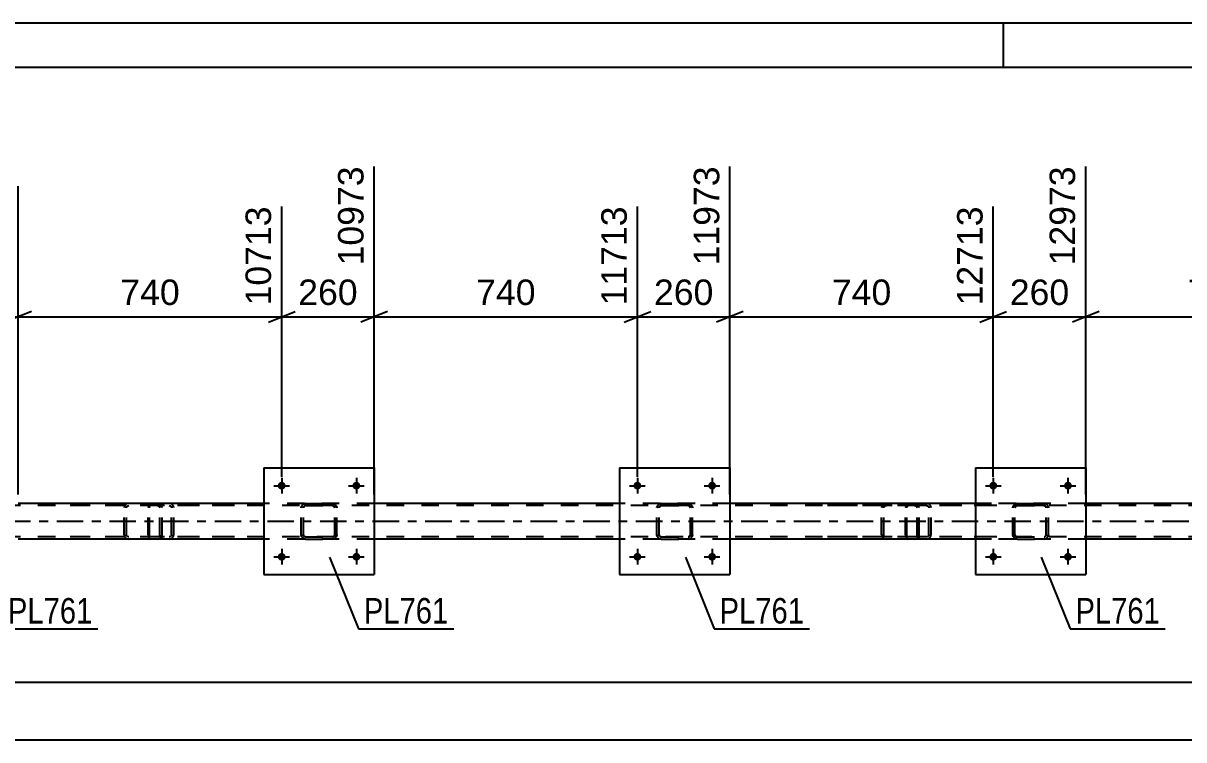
# Model space of a CAD drawing. Header units: millimetres. Extents: x 0 to 841, y 0 to 594.
# Drawn here: x 520.8 to 651.3, y 513.4 to 594 of the extents above; entities that cross this region are included whole.
import ezdxf

# ---------------------------------------------------------------- set-up
doc = ezdxf.new("R2010")
doc.units = ezdxf.units.MM
doc.linetypes.add('DXK_LINE_DOT2', pattern=[3.9198, 1.9599, -1.9599])
doc.linetypes.add('DXK_LINE_DOT3', pattern=[5.9187, 2.979, -0.9799, 0.9799, -0.9799])
doc.styles.add('Arial', font='arial.ttf', dxfattribs={"height": 0.2})
doc.styles.add('Arial Narrow', font='ARIALN.TTF', dxfattribs={"height": 0.2})

# ---------------------------------------------------------------- blocks, each defined once
blk = doc.blocks.new('Unknown-318895881-1113')
at = {"color": 5, "linetype": 'Continuous'}
for p, q in [((841, 594), (0, 594)), ((631, 589), (631, 594)), ((836, 589), (5, 589))]:
    blk.add_line(p, q, dxfattribs=at)
blk = doc.blocks.new('Part-318895881-5261 - 5226')
at = {"color": 7, "linetype": 'DXK_LINE_DOT2'}
for p, q in [((535.9, 539.99), (524.12, 539.99)), ((535.9, 539.75), (524.12, 539.75)), ((532.19, 539.7), (532.15, 539.51)), ((532.15, 536.47), (532.15, 539.51)), ((532.41, 539.51), (532.43, 539.61)), ((532.41, 536.47), (532.41, 539.51)), ((532.43, 539.61), (532.48, 539.68)), ((532.66, 539.99), (532.47, 539.96)), ((532.48, 539.68), (532.57, 539.74)), ((532.57, 539.74), (532.66, 539.75)), ((536.09, 539.96), (535.9, 539.99)), ((535.9, 539.75), (536, 539.74)), ((536, 539.74), (536.08, 539.68)), ((536.08, 539.68), (536.13, 539.61)), ((536.13, 539.61), (536.15, 539.51)), ((536.15, 536.47), (536.15, 539.51)), ((536.41, 539.51), (536.37, 539.7)), ((536.41, 536.47), (536.41, 539.51)), ((535.9, 536.23), (524.12, 536.23)), ((532.15, 536.47), (532.17, 536.38)), ((532.17, 536.38), (532.19, 536.29)), ((532.43, 536.38), (532.41, 536.47)), ((532.48, 536.3), (532.43, 536.38)), ((532.57, 536.25), (532.48, 536.3)), ((532.66, 536.23), (532.57, 536.25)), ((536, 536.25), (535.9, 536.23)), ((536.08, 536.3), (536, 536.25)), ((536.13, 536.38), (536.08, 536.3)), ((536.15, 536.47), (536.13, 536.38)), ((536.37, 536.29), (536.39, 536.38)), ((536.39, 536.38), (536.41, 536.47)), ((535.9, 535.99), (524.12, 535.99)), ((532.47, 536.03), (532.66, 535.99)), ((535.9, 535.99), (536.09, 536.03))]:
    blk.add_line(p, q, dxfattribs=at)
for centre, start, end in [((532.64, 539.49), 110.7583, 155.68), ((535.92, 539.49), 24.32, 69.2417), ((532.64, 536.49), 204.32, 249.2417), ((535.92, 536.49), 290.7583, 335.68)]:
    blk.add_arc(centre, 0.496, start, end, dxfattribs=at)
blk = doc.blocks.new('Part-318895881-5309 - 5226')
at = {"color": 2, "linetype": 'Continuous'}
for p, q in [((627.85, 543.99), (627.85, 531.99)), ((627.85, 543.99), (640.25, 543.99)), ((640.25, 543.99), (640.25, 531.99)), ((627.85, 531.99), (640.25, 531.99))]:
    blk.add_line(p, q, dxfattribs=at)
blk = doc.blocks.new('Part-318895881-5365 - 5226')
at = {"color": 7, "linetype": 'DXK_LINE_DOT2'}
for p, q in [((728.25, 539.75), (139.86, 539.75)), ((560.26, 539.99), (547.86, 539.99)), ((600.25, 539.99), (587.85, 539.99)), ((640.25, 539.99), (627.85, 539.99)), ((728.25, 536.23), (139.86, 536.23)), ((560.26, 535.99), (547.86, 535.99)), ((600.25, 535.99), (587.85, 535.99)), ((640.25, 535.99), (627.85, 535.99))]:
    blk.add_line(p, q, dxfattribs=at)
at = {"color": 2, "linetype": 'Continuous'}
for p, q in [((547.86, 539.99), (520.25, 539.99)), ((587.85, 539.99), (560.26, 539.99)), ((627.85, 539.99), (600.25, 539.99)), ((667.85, 539.99), (640.25, 539.99)), ((547.86, 535.99), (520.25, 535.99)), ((587.85, 535.99), (560.26, 535.99)), ((627.85, 535.99), (600.25, 535.99)), ((667.85, 535.99), (640.25, 535.99))]:
    blk.add_line(p, q, dxfattribs=at)
at = {"color": 7, "linetype": 'DXK_LINE_DOT3'}
blk.add_line((139.86, 537.99), (728.25, 537.99), dxfattribs=at)
blk = doc.blocks.new('Part-318895881-5262 - 5226')
at = {"color": 7, "linetype": 'DXK_LINE_DOT2'}
for p, q in [((621.03, 539.99), (609.26, 539.99)), ((621.03, 539.75), (609.26, 539.75)), ((617.33, 539.7), (617.29, 539.51)), ((617.29, 536.47), (617.29, 539.51)), ((617.54, 539.51), (617.56, 539.61)), ((617.54, 536.47), (617.54, 539.51)), ((617.56, 539.61), (617.62, 539.68)), ((617.8, 539.99), (617.6, 539.96)), ((617.62, 539.68), (617.7, 539.74)), ((617.7, 539.74), (617.8, 539.75)), ((621.23, 539.96), (621.03, 539.99)), ((621.03, 539.75), (621.13, 539.74)), ((621.13, 539.74), (621.21, 539.68)), ((621.21, 539.68), (621.27, 539.61)), ((621.27, 539.61), (621.29, 539.51)), ((621.29, 536.47), (621.29, 539.51)), ((621.54, 539.51), (621.5, 539.7)), ((621.54, 536.47), (621.54, 539.51)), ((621.03, 536.23), (609.26, 536.23)), ((617.29, 536.47), (617.31, 536.38)), ((617.31, 536.38), (617.33, 536.29)), ((617.56, 536.38), (617.54, 536.47)), ((617.62, 536.3), (617.56, 536.38)), ((617.7, 536.25), (617.62, 536.3)), ((617.8, 536.23), (617.7, 536.25)), ((621.13, 536.25), (621.03, 536.23)), ((621.21, 536.3), (621.13, 536.25)), ((621.27, 536.38), (621.21, 536.3)), ((621.29, 536.47), (621.27, 536.38)), ((621.5, 536.29), (621.52, 536.38)), ((621.52, 536.38), (621.54, 536.47)), ((621.03, 535.99), (609.26, 535.99)), ((617.6, 536.03), (617.8, 535.99)), ((621.03, 535.99), (621.23, 536.03))]:
    blk.add_line(p, q, dxfattribs=at)
for centre, start, end in [((617.78, 539.49), 110.7583, 155.68), ((621.05, 539.49), 24.32, 69.2417), ((617.78, 536.49), 204.32, 249.2417), ((621.05, 536.49), 290.7583, 335.68)]:
    blk.add_arc(centre, 0.496, start, end, dxfattribs=at)
blk = doc.blocks.new('Part-318895881-5264 - 5226')
at = {"color": 7, "linetype": 'DXK_LINE_DOT2'}
for p, q in [((620.02, 539.7), (620, 539.51)), ((620, 536.47), (620, 539.51)), ((620.08, 539.85), (620.02, 539.7)), ((620.16, 539.96), (620.08, 539.85)), ((620.13, 539.51), (620.14, 539.61)), ((620.13, 536.47), (620.13, 539.51)), ((620.14, 539.61), (620.17, 539.68)), ((620.27, 539.99), (620.16, 539.96)), ((620.17, 539.68), (620.22, 539.74)), ((620.22, 539.74), (620.27, 539.75)), ((629.67, 539.99), (620.27, 539.99)), ((629.67, 539.75), (620.27, 539.75)), ((621.54, 539.99), (621.54, 539.75)), ((622.55, 539.96), (622.36, 539.99)), ((622.36, 539.75), (622.46, 539.74)), ((622.46, 539.74), (622.54, 539.68)), ((622.54, 539.68), (622.59, 539.61)), ((622.59, 539.61), (622.61, 539.51)), ((622.61, 536.47), (622.61, 539.51)), ((622.86, 539.51), (622.82, 539.7)), ((622.86, 536.47), (622.86, 539.51)), ((620, 536.47), (620.02, 536.29)), ((620.02, 536.29), (620.08, 536.13)), ((620.14, 536.38), (620.13, 536.47)), ((620.17, 536.3), (620.14, 536.38)), ((620.22, 536.25), (620.17, 536.3)), ((620.27, 536.23), (620.22, 536.25)), ((629.67, 536.23), (620.27, 536.23)), ((621.54, 535.99), (621.54, 536.23)), ((622.46, 536.25), (622.36, 536.23)), ((622.54, 536.3), (622.46, 536.25)), ((622.59, 536.38), (622.54, 536.3)), ((622.61, 536.47), (622.59, 536.38)), ((622.82, 536.29), (622.84, 536.38)), ((622.84, 536.38), (622.86, 536.47)), ((620.08, 536.13), (620.16, 536.03)), ((620.16, 536.03), (620.27, 535.99)), ((629.67, 535.99), (620.27, 535.99)), ((622.36, 535.99), (622.55, 536.03))]:
    blk.add_line(p, q, dxfattribs=at)
for centre, start, end in [((622.37, 539.5), 23.8494, 68.8059), ((622.37, 536.49), 291.1941, 336.1506)]:
    blk.add_arc(centre, 0.492, start, end, dxfattribs=at)
blk = doc.blocks.new('Part-318895881-5303 - 5226')
at = {"color": 2, "linetype": 'Continuous'}
for p, q in [((587.85, 543.99), (587.85, 531.99)), ((587.85, 543.99), (600.25, 543.99)), ((600.25, 543.99), (600.25, 531.99)), ((587.85, 531.99), (600.25, 531.99))]:
    blk.add_line(p, q, dxfattribs=at)
blk = doc.blocks.new('Part-318895881-5304 - 5226')
at = {"color": 7, "linetype": 'DXK_LINE_DOT2'}
for p, q in [((632.05, 539.51), (632.09, 539.7)), ((632.09, 539.7), (632.05, 539.51)), ((632.05, 536.47), (632.05, 539.51)), ((632.31, 539.61), (632.29, 539.51)), ((632.29, 539.51), (632.31, 539.6)), ((632.29, 536.47), (632.29, 539.51)), ((632.31, 539.6), (632.36, 539.68)), ((632.36, 539.68), (632.31, 539.61)), ((632.35, 539.96), (632.53, 539.99)), ((632.53, 539.99), (632.35, 539.96)), ((632.44, 539.74), (632.36, 539.68)), ((632.36, 539.68), (632.44, 539.73)), ((632.44, 539.73), (632.53, 539.75)), ((632.53, 539.75), (632.44, 539.74)), ((632.53, 539.99), (635.57, 539.99)), ((632.53, 539.99), (632.53, 539.99)), ((632.53, 539.99), (635.57, 539.99)), ((632.53, 539.75), (635.57, 539.75)), ((632.53, 539.75), (632.53, 539.75)), ((635.57, 539.75), (632.53, 539.75)), ((635.57, 539.99), (635.57, 539.99)), ((635.57, 539.99), (635.75, 539.96)), ((635.75, 539.96), (635.57, 539.99)), ((635.57, 539.75), (635.57, 539.75)), ((635.57, 539.75), (635.66, 539.73)), ((635.66, 539.74), (635.57, 539.75)), ((635.74, 539.68), (635.66, 539.74)), ((635.66, 539.73), (635.74, 539.68)), ((635.74, 539.68), (635.79, 539.6)), ((635.79, 539.61), (635.74, 539.68)), ((635.81, 539.51), (635.79, 539.61)), ((635.79, 539.6), (635.81, 539.51)), ((635.81, 536.47), (635.81, 539.51)), ((636.01, 539.7), (636.05, 539.51)), ((636.05, 539.51), (636.01, 539.7)), ((636.05, 536.47), (636.05, 539.51)), ((632.09, 536.29), (632.05, 536.47)), ((632.05, 536.47), (632.09, 536.29)), ((632.31, 536.38), (632.29, 536.47)), ((632.29, 536.47), (632.31, 536.38)), ((632.36, 536.3), (632.31, 536.38)), ((632.31, 536.38), (632.36, 536.3)), ((632.44, 536.25), (632.36, 536.3)), ((632.36, 536.3), (632.44, 536.25)), ((632.53, 536.23), (632.44, 536.25)), ((632.44, 536.25), (632.53, 536.23)), ((632.53, 536.23), (635.57, 536.23)), ((632.53, 536.23), (632.53, 536.23)), ((632.53, 536.23), (635.57, 536.23)), ((635.66, 536.25), (635.57, 536.23)), ((635.57, 536.23), (635.66, 536.25)), ((635.57, 536.23), (635.57, 536.23)), ((635.74, 536.3), (635.66, 536.25)), ((635.66, 536.25), (635.74, 536.3)), ((635.79, 536.38), (635.74, 536.3)), ((635.74, 536.3), (635.79, 536.38)), ((635.81, 536.47), (635.79, 536.38)), ((635.79, 536.38), (635.81, 536.47)), ((636.05, 536.47), (636.01, 536.29)), ((636.01, 536.29), (636.05, 536.47)), ((632.53, 535.99), (632.35, 536.03)), ((632.35, 536.03), (632.53, 535.99)), ((632.53, 535.99), (635.57, 535.99)), ((632.53, 535.99), (632.53, 535.99)), ((632.53, 535.99), (635.57, 535.99)), ((635.75, 536.03), (635.57, 535.99)), ((635.57, 535.99), (635.75, 536.03)), ((635.57, 535.99), (635.57, 535.99))]:
    blk.add_line(p, q, dxfattribs=at)
at = {"color": 7, "linetype": 'DXK_LINE_DOT3'}
blk.add_line((634.05, 537.99), (634.05, 537.99), dxfattribs=at)
at = {"color": 7, "linetype": 'DXK_LINE_DOT2'}
for centre, start, end in [((632.53, 539.51), 112.5, 157.5), ((632.53, 539.51), 112.5, 157.5), ((635.57, 539.51), 22.5, 67.5), ((635.57, 539.51), 22.5, 67.5), ((632.53, 536.47), 202.5, 247.5), ((632.53, 536.47), 202.5, 247.5), ((635.57, 536.47), 292.5, 337.5), ((635.57, 536.47), 292.5, 337.5)]:
    blk.add_arc(centre, 0.48, start, end, dxfattribs=at)
blk = doc.blocks.new('Bolt-318895881-5340 - 5226')
at = {"linetype": 'Continuous'}
for points in [[(550.3, 541.99, -1), (549.42, 541.99, -1)], [(558.7, 541.99, -1), (557.82, 541.99, -1)]]:
    blk.add_hatch(color=1, dxfattribs=at).paths.add_polyline_path(points)
at = {"color": 1, "linetype": 'Continuous'}
for p, q in [((549.86, 542.87), (549.86, 541.11)), ((558.26, 542.87), (558.26, 541.11)), ((548.98, 541.99), (550.74, 541.99)), ((557.38, 541.99), (559.14, 541.99))]:
    blk.add_line(p, q, dxfattribs=at)
blk = doc.blocks.new('Part-318895881-5352 - 5226')
at = {"color": 7, "linetype": 'DXK_LINE_DOT2'}
for p, q in [((552.06, 539.51), (552.09, 539.7)), ((552.09, 539.7), (552.06, 539.51)), ((552.06, 536.47), (552.06, 539.51)), ((552.31, 539.61), (552.3, 539.51)), ((552.3, 539.51), (552.31, 539.6)), ((552.3, 536.47), (552.3, 539.51)), ((552.31, 539.6), (552.37, 539.68)), ((552.37, 539.68), (552.31, 539.61)), ((552.35, 539.96), (552.54, 539.99)), ((552.54, 539.99), (552.35, 539.96)), ((552.44, 539.74), (552.37, 539.68)), ((552.37, 539.68), (552.44, 539.73)), ((552.44, 539.73), (552.54, 539.75)), ((552.54, 539.75), (552.44, 539.74)), ((552.54, 539.99), (555.58, 539.99)), ((552.54, 539.99), (552.54, 539.99)), ((552.54, 539.99), (555.58, 539.99)), ((552.54, 539.75), (555.58, 539.75)), ((552.54, 539.75), (552.54, 539.75)), ((555.58, 539.75), (552.54, 539.75)), ((555.58, 539.99), (555.58, 539.99)), ((555.58, 539.99), (555.76, 539.96)), ((555.76, 539.96), (555.58, 539.99)), ((555.58, 539.75), (555.58, 539.75)), ((555.58, 539.75), (555.67, 539.73)), ((555.67, 539.74), (555.58, 539.75)), ((555.75, 539.68), (555.67, 539.74)), ((555.67, 539.73), (555.75, 539.68)), ((555.75, 539.68), (555.8, 539.6)), ((555.8, 539.61), (555.75, 539.68)), ((555.82, 539.51), (555.8, 539.61)), ((555.8, 539.6), (555.82, 539.51)), ((555.82, 536.47), (555.82, 539.51)), ((556.02, 539.7), (556.06, 539.51)), ((556.06, 539.51), (556.02, 539.7)), ((556.06, 536.47), (556.06, 539.51)), ((552.09, 536.29), (552.06, 536.47)), ((552.06, 536.47), (552.09, 536.29)), ((552.31, 536.38), (552.3, 536.47)), ((552.3, 536.47), (552.31, 536.38)), ((552.37, 536.3), (552.31, 536.38)), ((552.31, 536.38), (552.37, 536.3)), ((552.44, 536.25), (552.37, 536.3)), ((552.37, 536.3), (552.44, 536.25)), ((552.54, 536.23), (552.44, 536.25)), ((552.44, 536.25), (552.54, 536.23)), ((552.54, 536.23), (555.58, 536.23)), ((552.54, 536.23), (552.54, 536.23)), ((552.54, 536.23), (555.58, 536.23)), ((555.67, 536.25), (555.58, 536.23)), ((555.58, 536.23), (555.67, 536.25)), ((555.58, 536.23), (555.58, 536.23)), ((555.75, 536.3), (555.67, 536.25)), ((555.67, 536.25), (555.75, 536.3)), ((555.8, 536.38), (555.75, 536.3)), ((555.75, 536.3), (555.8, 536.38)), ((555.82, 536.47), (555.8, 536.38)), ((555.8, 536.38), (555.82, 536.47)), ((556.06, 536.47), (556.02, 536.29)), ((556.02, 536.29), (556.06, 536.47)), ((552.54, 535.99), (552.35, 536.03)), ((552.35, 536.03), (552.54, 535.99)), ((552.54, 535.99), (555.58, 535.99)), ((552.54, 535.99), (552.54, 535.99)), ((552.54, 535.99), (555.58, 535.99)), ((555.76, 536.03), (555.58, 535.99)), ((555.58, 535.99), (555.76, 536.03)), ((555.58, 535.99), (555.58, 535.99))]:
    blk.add_line(p, q, dxfattribs=at)
at = {"color": 7, "linetype": 'DXK_LINE_DOT3'}
blk.add_line((554.06, 537.99), (554.06, 537.99), dxfattribs=at)
at = {"color": 7, "linetype": 'DXK_LINE_DOT2'}
for centre, start, end in [((552.54, 539.51), 112.5, 157.5), ((552.54, 539.51), 112.5, 157.5), ((555.58, 539.51), 22.5, 67.5), ((555.58, 539.51), 22.5, 67.5), ((552.54, 536.47), 202.5, 247.5), ((552.54, 536.47), 202.5, 247.5), ((555.58, 536.47), 292.5, 337.5), ((555.58, 536.47), 292.5, 337.5)]:
    blk.add_arc(centre, 0.48, start, end, dxfattribs=at)
blk = doc.blocks.new('Part-318895881-5357 - 5226')
at = {"color": 2, "linetype": 'Continuous'}
for p, q in [((547.86, 543.99), (547.86, 531.99)), ((547.86, 543.99), (560.26, 543.99)), ((560.26, 543.99), (560.26, 531.99)), ((547.86, 531.99), (560.26, 531.99))]:
    blk.add_line(p, q, dxfattribs=at)
blk = doc.blocks.new('Part-318895881-5377 - 5226')
at = {"color": 7, "linetype": 'DXK_LINE_DOT2'}
for p, q in [((534.88, 539.7), (534.86, 539.51)), ((534.86, 536.47), (534.86, 539.51)), ((534.94, 539.85), (534.88, 539.7)), ((535.03, 539.96), (534.94, 539.85)), ((535, 539.51), (535.01, 539.61)), ((535, 536.47), (535, 539.51)), ((535.01, 539.61), (535.04, 539.68)), ((535.13, 539.99), (535.03, 539.96)), ((535.04, 539.68), (535.08, 539.74)), ((535.08, 539.74), (535.13, 539.75)), ((544.54, 539.99), (535.13, 539.99)), ((544.54, 539.75), (535.13, 539.75)), ((536.41, 539.99), (536.41, 539.75)), ((537.42, 539.96), (537.22, 539.99)), ((537.22, 539.75), (537.32, 539.74)), ((537.32, 539.74), (537.4, 539.68)), ((537.4, 539.68), (537.46, 539.61)), ((537.46, 539.61), (537.48, 539.51)), ((537.48, 536.47), (537.48, 539.51)), ((537.73, 539.51), (537.69, 539.7)), ((537.73, 536.47), (537.73, 539.51)), ((534.86, 536.47), (534.88, 536.29)), ((534.88, 536.29), (534.94, 536.13)), ((535.01, 536.38), (535, 536.47)), ((535.04, 536.3), (535.01, 536.38)), ((535.08, 536.25), (535.04, 536.3)), ((535.13, 536.23), (535.08, 536.25)), ((544.54, 536.23), (535.13, 536.23)), ((536.41, 535.99), (536.41, 536.23)), ((537.32, 536.25), (537.22, 536.23)), ((537.4, 536.3), (537.32, 536.25)), ((537.46, 536.38), (537.4, 536.3)), ((537.48, 536.47), (537.46, 536.38)), ((537.69, 536.29), (537.71, 536.38)), ((537.71, 536.38), (537.73, 536.47)), ((534.94, 536.13), (535.03, 536.03)), ((535.03, 536.03), (535.13, 535.99)), ((544.54, 535.99), (535.13, 535.99)), ((537.22, 535.99), (537.42, 536.03))]:
    blk.add_line(p, q, dxfattribs=at)
for centre, start, end in [((537.24, 539.5), 23.8494, 68.8059), ((537.24, 536.49), 291.1941, 336.1506)]:
    blk.add_arc(centre, 0.492, start, end, dxfattribs=at)
blk = doc.blocks.new('Bolt-318895881-5388 - 5226')
at = {"linetype": 'Continuous'}
for points in [[(630.29, 541.99, -1), (629.41, 541.99, -1)], [(638.69, 541.99, -1), (637.81, 541.99, -1)]]:
    blk.add_hatch(color=1, dxfattribs=at).paths.add_polyline_path(points)
at = {"color": 1, "linetype": 'Continuous'}
for p, q in [((629.85, 542.87), (629.85, 541.11)), ((638.25, 542.87), (638.25, 541.11)), ((628.97, 541.99), (630.73, 541.99)), ((637.37, 541.99), (639.13, 541.99))]:
    blk.add_line(p, q, dxfattribs=at)
blk = doc.blocks.new('Bolt-318895881-5389 - 5226')
at = {"linetype": 'Continuous'}
for points in [[(630.29, 533.99, -1), (629.41, 533.99, -1)], [(638.69, 533.99, -1), (637.81, 533.99, -1)]]:
    blk.add_hatch(color=1, dxfattribs=at).paths.add_polyline_path(points)
at = {"color": 1, "linetype": 'Continuous'}
for p, q in [((628.97, 533.99), (630.73, 533.99)), ((629.85, 534.87), (629.85, 533.11)), ((637.37, 533.99), (639.13, 533.99)), ((638.25, 534.87), (638.25, 533.11))]:
    blk.add_line(p, q, dxfattribs=at)
blk = doc.blocks.new('Bolt-318895881-5390 - 5226')
at = {"linetype": 'Continuous'}
for points in [[(590.29, 541.99, -1), (589.41, 541.99, -1)], [(598.69, 541.99, -1), (597.81, 541.99, -1)]]:
    blk.add_hatch(color=1, dxfattribs=at).paths.add_polyline_path(points)
at = {"color": 1, "linetype": 'Continuous'}
for p, q in [((589.85, 542.87), (589.85, 541.11)), ((598.25, 542.87), (598.25, 541.11)), ((588.97, 541.99), (590.73, 541.99)), ((597.37, 541.99), (599.13, 541.99))]:
    blk.add_line(p, q, dxfattribs=at)
blk = doc.blocks.new('Bolt-318895881-5391 - 5226')
at = {"linetype": 'Continuous'}
for points in [[(590.29, 533.99, -1), (589.41, 533.99, -1)], [(598.69, 533.99, -1), (597.81, 533.99, -1)]]:
    blk.add_hatch(color=1, dxfattribs=at).paths.add_polyline_path(points)
at = {"color": 1, "linetype": 'Continuous'}
for p, q in [((588.97, 533.99), (590.73, 533.99)), ((589.85, 534.87), (589.85, 533.11)), ((597.37, 533.99), (599.13, 533.99)), ((598.25, 534.87), (598.25, 533.11))]:
    blk.add_line(p, q, dxfattribs=at)
blk = doc.blocks.new('Part-318895881-5412 - 5226')
at = {"color": 7, "linetype": 'DXK_LINE_DOT2'}
for p, q in [((592.05, 539.51), (592.09, 539.7)), ((592.09, 539.7), (592.05, 539.51)), ((592.05, 536.47), (592.05, 539.51)), ((592.31, 539.61), (592.29, 539.51)), ((592.29, 539.51), (592.31, 539.6)), ((592.29, 536.47), (592.29, 539.51)), ((592.31, 539.6), (592.36, 539.68)), ((592.36, 539.68), (592.31, 539.61)), ((592.35, 539.96), (592.53, 539.99)), ((592.53, 539.99), (592.35, 539.96)), ((592.44, 539.74), (592.36, 539.68)), ((592.36, 539.68), (592.44, 539.73)), ((592.44, 539.73), (592.53, 539.75)), ((592.53, 539.75), (592.44, 539.74)), ((592.53, 539.99), (595.57, 539.99)), ((592.53, 539.99), (592.53, 539.99)), ((592.53, 539.99), (595.57, 539.99)), ((592.53, 539.75), (595.57, 539.75)), ((592.53, 539.75), (592.53, 539.75)), ((595.57, 539.75), (592.53, 539.75)), ((595.57, 539.99), (595.57, 539.99)), ((595.57, 539.99), (595.75, 539.96)), ((595.75, 539.96), (595.57, 539.99)), ((595.57, 539.75), (595.57, 539.75)), ((595.57, 539.75), (595.66, 539.73)), ((595.66, 539.74), (595.57, 539.75)), ((595.74, 539.68), (595.66, 539.74)), ((595.66, 539.73), (595.74, 539.68)), ((595.74, 539.68), (595.79, 539.6)), ((595.79, 539.61), (595.74, 539.68)), ((595.81, 539.51), (595.79, 539.61)), ((595.79, 539.6), (595.81, 539.51)), ((595.81, 536.47), (595.81, 539.51)), ((596.01, 539.7), (596.05, 539.51)), ((596.05, 539.51), (596.01, 539.7)), ((596.05, 536.47), (596.05, 539.51)), ((592.09, 536.29), (592.05, 536.47)), ((592.05, 536.47), (592.09, 536.29)), ((592.31, 536.38), (592.29, 536.47)), ((592.29, 536.47), (592.31, 536.38)), ((592.36, 536.3), (592.31, 536.38)), ((592.31, 536.38), (592.36, 536.3)), ((592.44, 536.25), (592.36, 536.3)), ((592.36, 536.3), (592.44, 536.25)), ((592.53, 536.23), (592.44, 536.25)), ((592.44, 536.25), (592.53, 536.23)), ((592.53, 536.23), (595.57, 536.23)), ((592.53, 536.23), (592.53, 536.23)), ((592.53, 536.23), (595.57, 536.23)), ((595.66, 536.25), (595.57, 536.23)), ((595.57, 536.23), (595.66, 536.25)), ((595.57, 536.23), (595.57, 536.23)), ((595.74, 536.3), (595.66, 536.25)), ((595.66, 536.25), (595.74, 536.3)), ((595.79, 536.38), (595.74, 536.3)), ((595.74, 536.3), (595.79, 536.38)), ((595.81, 536.47), (595.79, 536.38)), ((595.79, 536.38), (595.81, 536.47)), ((596.05, 536.47), (596.01, 536.29)), ((596.01, 536.29), (596.05, 536.47)), ((592.53, 535.99), (592.35, 536.03)), ((592.35, 536.03), (592.53, 535.99)), ((592.53, 535.99), (595.57, 535.99)), ((592.53, 535.99), (592.53, 535.99)), ((592.53, 535.99), (595.57, 535.99)), ((595.75, 536.03), (595.57, 535.99)), ((595.57, 535.99), (595.75, 536.03)), ((595.57, 535.99), (595.57, 535.99))]:
    blk.add_line(p, q, dxfattribs=at)
at = {"color": 7, "linetype": 'DXK_LINE_DOT3'}
blk.add_line((594.05, 537.99), (594.05, 537.99), dxfattribs=at)
at = {"color": 7, "linetype": 'DXK_LINE_DOT2'}
for centre, start, end in [((592.53, 539.51), 112.5, 157.5), ((592.53, 539.51), 112.5, 157.5), ((595.57, 539.51), 22.5, 67.5), ((595.57, 539.51), 22.5, 67.5), ((592.53, 536.47), 202.5, 247.5), ((592.53, 536.47), 202.5, 247.5), ((595.57, 536.47), 292.5, 337.5), ((595.57, 536.47), 292.5, 337.5)]:
    blk.add_arc(centre, 0.48, start, end, dxfattribs=at)
blk = doc.blocks.new('Bolt-318895881-5435 - 5226')
at = {"linetype": 'Continuous'}
for points in [[(550.3, 533.99, -1), (549.42, 533.99, -1)], [(558.7, 533.99, -1), (557.82, 533.99, -1)]]:
    blk.add_hatch(color=1, dxfattribs=at).paths.add_polyline_path(points)
at = {"color": 1, "linetype": 'Continuous'}
for p, q in [((548.98, 533.99), (550.74, 533.99)), ((549.86, 534.87), (549.86, 533.11)), ((557.38, 533.99), (559.14, 533.99)), ((558.26, 534.87), (558.26, 533.11))]:
    blk.add_line(p, q, dxfattribs=at)
blk = doc.blocks.new('StraightDimension-318895881-15199 - 5226')
at = {"color": 7, "linetype": 'Continuous'}
for p, q in [((640.25, 540.99), (640.25, 577.88)), ((629.85, 542.99), (629.85, 573.38)), ((628.35, 560.36), (631.35, 561.56)), ((641.75, 561.56), (638.75, 560.36)), ((629.85, 560.96), (640.25, 560.96))]:
    blk.add_line(p, q, dxfattribs=at)
at = {"color": 0}
blk.add_wipeout([(638.98, 561.71), (638.98, 565.91), (631.11, 565.91), (631.11, 561.71)], dxfattribs=at)
at = {"color": 3, "style": 'Arial'}
blk.add_text('260', height=2.865, dxfattribs=at).set_placement((631.71, 562.31))
at = {"color": 0, "linetype": 'Continuous'}
blk.add_wipeout([(639.65, 578.48), (635.45, 578.48), (635.45, 566.16), (639.65, 566.16)], dxfattribs=at)
at = {"color": 3, "linetype": 'Continuous', "style": 'Arial'}
blk.add_text('12973', height=2.865, rotation=90.0002, dxfattribs=at).set_placement((639.05, 566.76))
blk = doc.blocks.new('StraightDimension-318895881-15200 - 5226')
at = {"color": 7, "linetype": 'Continuous'}
for p, q in [((600.25, 540.99), (600.25, 577.88)), ((629.85, 542.99), (629.85, 573.38)), ((601.75, 561.56), (598.75, 560.36)), ((628.35, 560.36), (631.35, 561.56)), ((600.25, 560.96), (629.85, 560.96))]:
    blk.add_line(p, q, dxfattribs=at)
at = {"color": 0}
blk.add_wipeout([(618.99, 561.71), (618.99, 565.91), (611.11, 565.91), (611.11, 561.71)], dxfattribs=at)
at = {"color": 3, "style": 'Arial'}
blk.add_text('740', height=2.865, dxfattribs=at).set_placement((611.71, 562.31))
at = {"color": 0, "linetype": 'Continuous'}
blk.add_wipeout([(629.25, 573.98), (625.05, 573.98), (625.05, 561.66), (629.25, 561.66)], dxfattribs=at)
at = {"color": 3, "linetype": 'Continuous', "style": 'Arial'}
blk.add_text('12713', height=2.865, rotation=90.0002, dxfattribs=at).set_placement((628.65, 562.26))
blk = doc.blocks.new('StraightDimension-318895881-6173 - 5226')
at = {"color": 7, "linetype": 'Continuous'}
blk.add_line((130.6, 513.41), (762.74, 513.41), dxfattribs=at)
blk = doc.blocks.new('StraightDimension-318895881-6194 - 5226')
at = {"color": 7, "linetype": 'Continuous'}
blk.add_line((131.24, 519.88), (762.1, 519.88), dxfattribs=at)
blk = doc.blocks.new('StraightDimension-318895881-15202 - 5226')
at = {"color": 7, "linetype": 'Continuous'}
for p, q in [((560.26, 540.99), (560.26, 577.88)), ((589.85, 542.99), (589.85, 573.38)), ((561.76, 561.56), (558.76, 560.36)), ((588.35, 560.36), (591.35, 561.56)), ((560.26, 560.96), (589.85, 560.96))]:
    blk.add_line(p, q, dxfattribs=at)
at = {"color": 0}
blk.add_wipeout([(578.99, 561.71), (578.99, 565.91), (571.12, 565.91), (571.12, 561.71)], dxfattribs=at)
at = {"color": 3, "style": 'Arial'}
blk.add_text('740', height=2.865, dxfattribs=at).set_placement((571.72, 562.31))
at = {"color": 0, "linetype": 'Continuous'}
blk.add_wipeout([(589.25, 573.98), (585.05, 573.98), (585.05, 561.66), (589.25, 561.66)], dxfattribs=at)
at = {"color": 3, "linetype": 'Continuous', "style": 'Arial'}
blk.add_text('11713', height=2.865, rotation=90.0002, dxfattribs=at).set_placement((588.65, 562.26))
blk = doc.blocks.new('StraightDimension-318895881-15198 - 5226')
at = {"color": 7, "linetype": 'Continuous'}
for p, q in [((640.25, 540.99), (640.25, 577.88)), ((669.85, 542.99), (669.85, 573.38)), ((641.75, 561.56), (638.75, 560.36)), ((668.35, 560.36), (671.35, 561.56)), ((640.25, 560.96), (669.85, 560.96))]:
    blk.add_line(p, q, dxfattribs=at)
at = {"color": 0}
blk.add_wipeout([(658.99, 561.71), (658.99, 565.91), (651.12, 565.91), (651.12, 561.71)], dxfattribs=at)
at = {"color": 3, "style": 'Arial'}
blk.add_text('740', height=2.865, dxfattribs=at).set_placement((651.72, 562.31))
at = {"color": 0, "linetype": 'Continuous'}
blk.add_wipeout([(669.25, 573.98), (665.05, 573.98), (665.05, 561.66), (669.25, 561.66)], dxfattribs=at)
at = {"color": 3, "linetype": 'Continuous', "style": 'Arial'}
blk.add_text('13713', height=2.865, rotation=90.0002, dxfattribs=at).set_placement((668.65, 562.26))
blk = doc.blocks.new('StraightDimension-318895881-15201 - 5226')
at = {"color": 7, "linetype": 'Continuous'}
for p, q in [((600.25, 540.99), (600.25, 577.88)), ((589.85, 542.99), (589.85, 573.38)), ((588.35, 560.36), (591.35, 561.56)), ((601.75, 561.56), (598.75, 560.36)), ((589.85, 560.96), (600.25, 560.96))]:
    blk.add_line(p, q, dxfattribs=at)
at = {"color": 0}
blk.add_wipeout([(598.99, 561.71), (598.99, 565.91), (591.11, 565.91), (591.11, 561.71)], dxfattribs=at)
at = {"color": 3, "style": 'Arial'}
blk.add_text('260', height=2.865, dxfattribs=at).set_placement((591.71, 562.31))
at = {"color": 0, "linetype": 'Continuous'}
blk.add_wipeout([(599.65, 578.48), (595.45, 578.48), (595.45, 566.16), (599.65, 566.16)], dxfattribs=at)
at = {"color": 3, "linetype": 'Continuous', "style": 'Arial'}
blk.add_text('11973', height=2.865, rotation=90.0002, dxfattribs=at).set_placement((599.05, 566.76))
blk = doc.blocks.new('StraightDimension-318895881-15203 - 5226')
at = {"color": 7, "linetype": 'Continuous'}
for p, q in [((560.26, 540.99), (560.26, 577.88)), ((549.86, 542.99), (549.86, 573.38)), ((548.36, 560.36), (551.36, 561.56)), ((561.76, 561.56), (558.76, 560.36)), ((549.86, 560.96), (560.26, 560.96))]:
    blk.add_line(p, q, dxfattribs=at)
at = {"color": 0}
blk.add_wipeout([(558.99, 561.71), (558.99, 565.91), (551.12, 565.91), (551.12, 561.71)], dxfattribs=at)
at = {"color": 3, "style": 'Arial'}
blk.add_text('260', height=2.865, dxfattribs=at).set_placement((551.72, 562.31))
at = {"color": 0, "linetype": 'Continuous'}
blk.add_wipeout([(559.66, 578.48), (555.46, 578.48), (555.46, 566.16), (559.66, 566.16)], dxfattribs=at)
at = {"color": 3, "linetype": 'Continuous', "style": 'Arial'}
blk.add_text('10973', height=2.865, rotation=90.0002, dxfattribs=at).set_placement((559.06, 566.76))
blk = doc.blocks.new('StraightDimension-318895881-15204 - 5226')
at = {"color": 7, "linetype": 'Continuous'}
for p, q in [((520.25, 540.99), (520.25, 575.66)), ((549.86, 542.99), (549.86, 573.38)), ((521.75, 561.56), (518.75, 560.36)), ((548.36, 560.36), (551.36, 561.56)), ((520.25, 560.96), (549.86, 560.96))]:
    blk.add_line(p, q, dxfattribs=at)
at = {"color": 0}
blk.add_wipeout([(538.99, 561.71), (538.99, 565.91), (531.12, 565.91), (531.12, 561.71)], dxfattribs=at)
at = {"color": 3, "style": 'Arial'}
blk.add_text('740', height=2.865, dxfattribs=at).set_placement((531.72, 562.31))
at = {"color": 0, "linetype": 'Continuous'}
blk.add_wipeout([(549.26, 573.98), (545.06, 573.98), (545.06, 561.66), (549.26, 561.66)], dxfattribs=at)
at = {"color": 3, "linetype": 'Continuous', "style": 'Arial'}
blk.add_text('10713', height=2.865, rotation=90.0002, dxfattribs=at).set_placement((548.66, 562.26))
blk = doc.blocks.new('StraightDimension-318895881-15205 - 5226')
at = {"color": 7, "linetype": 'Continuous'}
for p, q in [((520.25, 540.99), (520.25, 575.66)), ((509.85, 542.99), (509.85, 571.16)), ((508.35, 560.36), (511.35, 561.56)), ((521.75, 561.56), (518.75, 560.36)), ((509.85, 560.96), (520.25, 560.96))]:
    blk.add_line(p, q, dxfattribs=at)
at = {"color": 0}
blk.add_wipeout([(518.99, 561.71), (518.99, 565.91), (511.11, 565.91), (511.11, 561.71)], dxfattribs=at)
at = {"color": 3, "style": 'Arial'}
blk.add_text('260', height=2.865, dxfattribs=at).set_placement((511.71, 562.31))
at = {"color": 0, "linetype": 'Continuous'}
blk.add_wipeout([(519.65, 576.26), (515.45, 576.26), (515.45, 566.16), (519.65, 566.16)], dxfattribs=at)
at = {"color": 3, "linetype": 'Continuous', "style": 'Arial'}
blk.add_text('9973', height=2.865, rotation=90.0002, dxfattribs=at).set_placement((519.05, 566.76))
blk = doc.blocks.new('Mark-318895881-5299 - 5226')
at = {"color": 0}
blk.add_wipeout([(608.59, 526.49), (608.59, 529.49), (599.09, 529.49), (599.09, 526.49)], dxfattribs=at)
blk.add_wipeout([(608.59, 526.49), (608.59, 529.49), (599.09, 529.49), (599.09, 526.49)], dxfattribs=at)
at = {"color": 30, "linetype": 'Continuous'}
for p, q in [((595.25, 533.96), (598.49, 525.89)), ((598.49, 525.89), (609.19, 525.89))]:
    blk.add_line(p, q, dxfattribs=at)
at = {"color": 3, "style": 'Arial Narrow'}
blk.add_text('PL761', height=2.863, dxfattribs=at).set_placement((599.09, 526.49))
blk = doc.blocks.new('Mark-318895881-5305 - 5226')
at = {"color": 0}
blk.add_wipeout([(648.59, 526.49), (648.59, 529.49), (639.09, 529.49), (639.09, 526.49)], dxfattribs=at)
blk.add_wipeout([(648.59, 526.49), (648.59, 529.49), (639.09, 529.49), (639.09, 526.49)], dxfattribs=at)
at = {"color": 30, "linetype": 'Continuous'}
for p, q in [((635.24, 533.96), (638.49, 525.89)), ((638.49, 525.89), (649.19, 525.89))]:
    blk.add_line(p, q, dxfattribs=at)
at = {"color": 3, "style": 'Arial Narrow'}
blk.add_text('PL761', height=2.863, dxfattribs=at).set_placement((639.09, 526.49))
blk = doc.blocks.new('Mark-318895881-5347 - 5226')
at = {"color": 0}
blk.add_wipeout([(528.59, 526.49), (528.59, 529.49), (519.09, 529.49), (519.09, 526.49)], dxfattribs=at)
blk.add_wipeout([(528.59, 526.49), (528.59, 529.49), (519.09, 529.49), (519.09, 526.49)], dxfattribs=at)
at = {"color": 30, "linetype": 'Continuous'}
for p, q in [((515.25, 533.96), (518.49, 525.89)), ((518.49, 525.89), (529.19, 525.89))]:
    blk.add_line(p, q, dxfattribs=at)
at = {"color": 3, "style": 'Arial Narrow'}
blk.add_text('PL761', height=2.863, dxfattribs=at).set_placement((519.09, 526.49))
blk = doc.blocks.new('Mark-318895881-5353 - 5226')
at = {"color": 0}
blk.add_wipeout([(568.6, 526.49), (568.6, 529.49), (559.1, 529.49), (559.1, 526.49)], dxfattribs=at)
blk.add_wipeout([(568.6, 526.49), (568.6, 529.49), (559.1, 529.49), (559.1, 526.49)], dxfattribs=at)
at = {"color": 30, "linetype": 'Continuous'}
for p, q in [((555.25, 533.96), (558.5, 525.89)), ((558.5, 525.89), (569.2, 525.89))]:
    blk.add_line(p, q, dxfattribs=at)
at = {"color": 3, "style": 'Arial Narrow'}
blk.add_text('PL761', height=2.863, dxfattribs=at).set_placement((559.1, 526.49))

msp = doc.modelspace()

# ---------------------------------------------------------------- block references
for name in ['Unknown-318895881-1113', 'Part-318895881-5357 - 5226', 'Bolt-318895881-5340 - 5226', 'Part-318895881-5303 - 5226', 'Bolt-318895881-5390 - 5226', 'Part-318895881-5309 - 5226', 'Bolt-318895881-5388 - 5226', 'Part-318895881-5365 - 5226', 'Part-318895881-5261 - 5226', 'Part-318895881-5377 - 5226', 'Part-318895881-5352 - 5226', 'Part-318895881-5412 - 5226', 'Part-318895881-5262 - 5226', 'Part-318895881-5264 - 5226', 'Part-318895881-5304 - 5226', 'Bolt-318895881-5435 - 5226', 'Bolt-318895881-5391 - 5226', 'Bolt-318895881-5389 - 5226']:
    msp.add_blockref(name, (0, 0))

# ---------------------------------------------------------------- next in the draw order: block references
for name in ['StraightDimension-318895881-15199 - 5226', 'StraightDimension-318895881-15202 - 5226', 'StraightDimension-318895881-6173 - 5226']:
    msp.add_blockref(name, (0, 0))

# ---------------------------------------------------------------- next in the draw order: block references
for name in ['StraightDimension-318895881-15203 - 5226', 'StraightDimension-318895881-15200 - 5226', 'StraightDimension-318895881-15198 - 5226', 'StraightDimension-318895881-6194 - 5226']:
    msp.add_blockref(name, (0, 0))

# ---------------------------------------------------------------- next in the draw order: block references
for name in ['StraightDimension-318895881-15201 - 5226', 'StraightDimension-318895881-15204 - 5226', 'Mark-318895881-5347 - 5226', 'Mark-318895881-5353 - 5226', 'Mark-318895881-5299 - 5226', 'Mark-318895881-5305 - 5226']:
    msp.add_blockref(name, (0, 0))

# ---------------------------------------------------------------- next in the draw order: block references
msp.add_blockref('StraightDimension-318895881-15205 - 5226', (0, 0))

doc.saveas('drawing.dxf')
